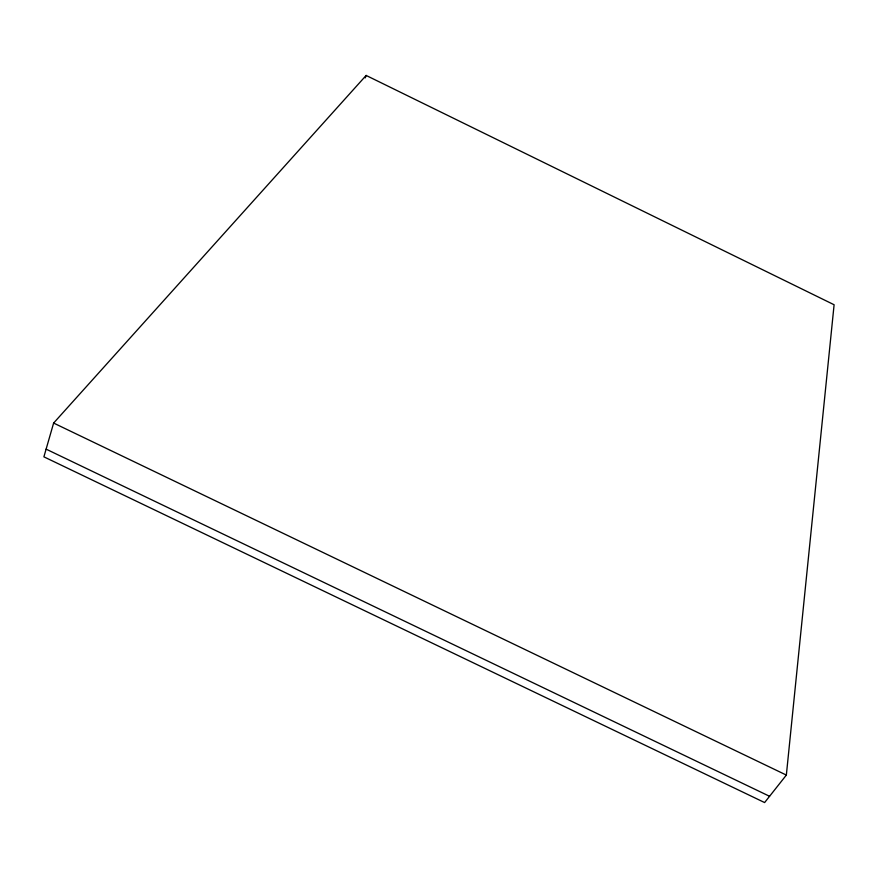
<?xml version="1.0" encoding="UTF-8"?>
<svg xmlns="http://www.w3.org/2000/svg" width="878" height="878" viewBox="0 0 878 878"><rect width="100%" height="100%" fill="white"/><g stroke="black" fill="none" stroke-linecap="round" stroke-linejoin="round"><path stroke-width="1.32" d="M786.348 775.076L834.1 304.754L366.148 75.442L53.624 423.064L43.9 456.834L764.617 802.558L786.348 775.076L53.624 423.064M365.215 77.901L366.148 75.442M46.117 449.141L769.567 796.291"/></g></svg>
